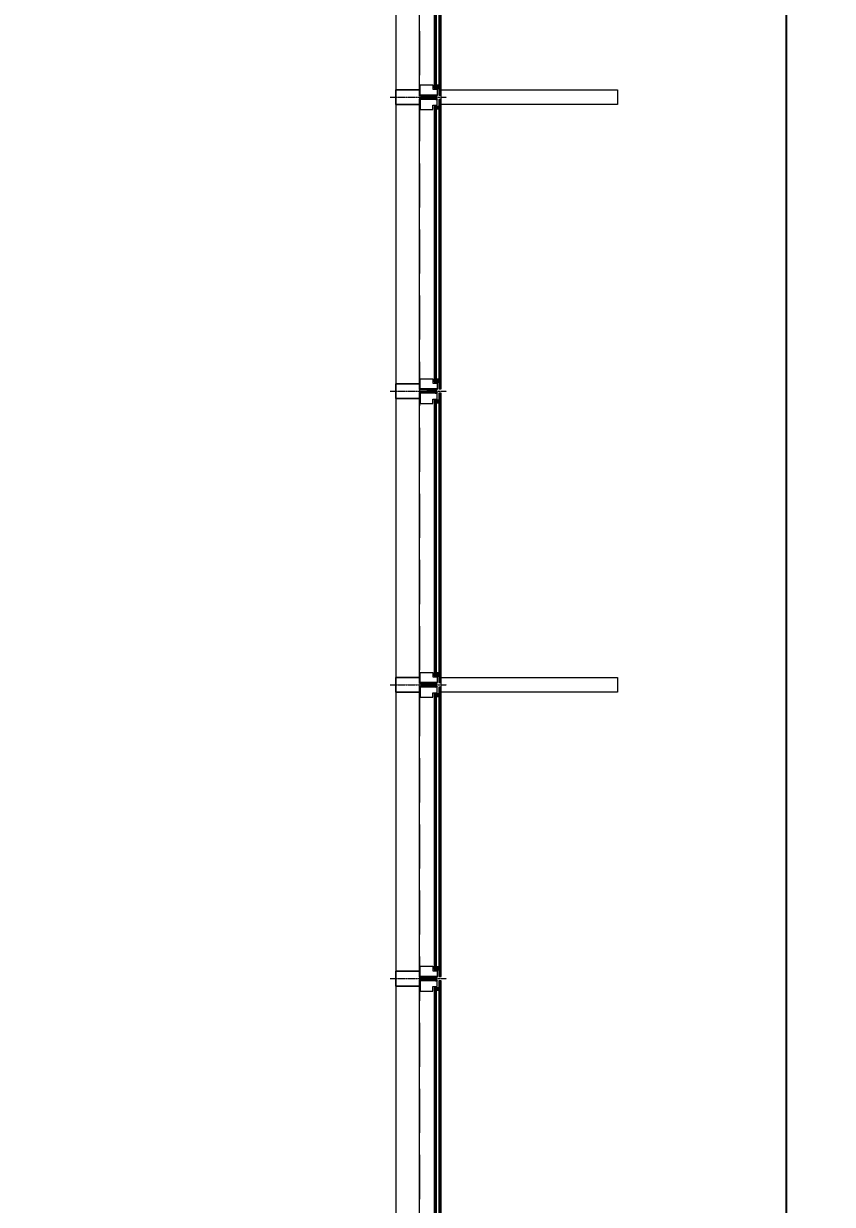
# Model space of a CAD drawing. Header units: millimetres. Extents: x 33350 to 35310, y -217097 to -211540.
# Drawn here: x 34760.3 to 35035.4, y -214520.9 to -214119 of the extents above; entities that cross this region are included whole.
import ezdxf

# ---------------------------------------------------------------- set-up
doc = ezdxf.new("R2010")
doc.units = ezdxf.units.MM
doc.header["$LTSCALE"] = 60
doc.header["$MEASUREMENT"] = 0
doc.header["$PDMODE"] = 3
doc.linetypes.add('CENTER', pattern=[2, 1.25, -0.25, 0.25, -0.25])
doc.linetypes.add('HIDDEN', pattern=[0.375, 0.25, -0.125])
for name, color, linetype, lineweight in [('M-CA-01', 131, 'Continuous', 5), ('M-DIM-02', 3, 'Continuous', 20), ('M-DO-PEN-01', 150, 'Continuous', 15), ('M-GO-04', 8, 'Continuous', 9), ('M-GO-05', 245, 'Continuous', 5), ('M-HTC-TOP-01', 8, 'Continuous', 9), ('M-SB-AKS-01', 252, 'CENTER', 18)]:
    doc.layers.add(name, color=color, linetype=linetype, lineweight=lineweight)
doc.styles.add('ROMANS', font='ROMANSTW.SHX', dxfattribs={"width": 0.8})
doc.dimstyles.new('1-100d', dxfattribs={"dimtxt": 24, "dimasz": 13, "dimexe": 12, "dimexo": 20, "dimgap": 8, "dimtad": 1, "dimdec": 0, "dimzin": 0, "dimdsep": 46, "dimtxsty": 'ROMANS', "dimblk": 'ARCHTICK', "dimcen": 0, "dimdle": 12, "dimclrd": 256, "dimclre": 256, "dimclrt": 256, "dimadec": 0, "dimazin": 0, "dimtfac": 0.064, "dimtdec": 0, "dimtix": 1, "dimtofl": 0, "dimtmove": 2, "dimatfit": 3, "dimldrblk": 'olcu tick', "dimfxl": 80, "dimfxlon": 1, "dimtolj": 1, "dimtzin": 0, "dimarcsym": 0})

# ---------------------------------------------------------------- blocks, each defined once
blk = doc.blocks.new('_ArchTick')
at = {"color": 0, "linetype": 'ByBlock', "const_width": 0.15}
blk.add_lwpolyline([(-0.5, -0.5), (0.5, 0.5)], dxfattribs=at)
blk = doc.blocks.new('*D50')
at = {"layer": 'Defpoints', "color": 0, "transparency": 16777216}
for p in [(34705.86, -212064.09), (35129.8, -212064.09), (34800.87, -216624.09)]:
    blk.add_point(p, dxfattribs=at)
at = {"layer": 'M-DIM-02', "lineweight": -2, "transparency": 16777216}
for p, q in [((35129.8, -216636.09), (35129.8, -212052.09)), ((35049.8, -212064.09), (35141.8, -212064.09)), ((35049.8, -216624.09), (35141.8, -216624.09))]:
    blk.add_line(p, q, dxfattribs=at)
at = {"layer": 'M-DIM-02', "lineweight": -2, "transparency": 16777216, "xscale": 13, "yscale": 13, "zscale": 13}
for p, rotation in [((35129.8, -212064.09), 90), ((35129.8, -216624.09), 270)]:
    blk.add_blockref('_ArchTick', p, dxfattribs=dict(at, rotation=rotation))
at = {"layer": 'M-DIM-02', "transparency": 16777216, "insert": (35109.8, -214344.09), "char_height": 24, "attachment_point": 5, "rotation": 90, "style": 'ROMANS'}
blk.add_mtext('\\A1;4560', dxfattribs=at)
blk = doc.blocks.new('olcu tick')
for p, q in [((0, 20), (0, -20)), ((-10, -10), (10, 10)), ((-20, 0), (20, 0))]:
    blk.add_line(p, q)
blk = doc.blocks.new('*D64')
at = {"layer": 'Defpoints', "color": 0, "transparency": 16777216}
for p in [(34780.87, -212964.09), (35019.8, -212964.09), (34764.96, -216624.09)]:
    blk.add_point(p, dxfattribs=at)
at = {"layer": 'M-DIM-02', "lineweight": -2, "transparency": 16777216}
for p, q in [((35019.8, -216636.09), (35019.8, -212952.09)), ((34939.8, -212964.09), (35031.8, -212964.09)), ((34939.8, -216624.09), (35031.8, -216624.09))]:
    blk.add_line(p, q, dxfattribs=at)
at = {"layer": 'M-DIM-02', "lineweight": -2, "transparency": 16777216, "xscale": 13, "yscale": 13, "zscale": 13}
for p, rotation in [((35019.8, -212964.09), 90), ((35019.8, -216624.09), 270)]:
    blk.add_blockref('_ArchTick', p, dxfattribs=dict(at, rotation=rotation))
at = {"layer": 'M-DIM-02', "transparency": 16777216, "insert": (34999.8, -214794.09), "char_height": 24, "attachment_point": 5, "rotation": 90, "style": 'ROMANS'}
blk.add_mtext('\\A1;3660', dxfattribs=at)
blk = doc.blocks.new('A$C1ACC724F')
at = {"layer": 'M-HTC-TOP-01'}
h = blk.add_hatch(dxfattribs=at)
h.set_pattern_fill('ANSI31', color=8, scale=0.1, style=0)
h.set_pattern_definition([(45, (-8651474.36346, 4614010.09782), (-0.224506403027, 0.224506403027), [])])
h.paths.add_polyline_path([(140.1, 7.5), (109.5, 7.5), (109.5, -7.5), (140.1, -7.5, -0.4)])
at = {"color": 8}
blk.add_lwpolyline([(109.5, -7.5), (109.5, 7.5)], dxfattribs=at)
at = {"layer": 'M-DO-PEN-01', "color": 8}
for points in [[(125.5, 42.1), (125.5, 27.1), (140.1, 27.1), (140.1, 7.5), (83, 7.5), (83, 42.1)], [(107, 5), (107, -5), (80, -5), (80, -25), (0, -25), (0, 25), (80, 25), (80, 5)], [(125.5, -42.1), (125.5, -27.1), (140.1, -27.1), (140.1, -7.5), (83, -7.5), (83, -42.1)]]:
    blk.add_lwpolyline(points, close=True, dxfattribs=at)
blk.add_lwpolyline([(140.1, 7.5, 0.4), (140.1, -7.5, 2.5)], format="xyb", dxfattribs=at)
at = {"layer": 'M-SB-AKS-01', "color": 8, "ltscale": 0.0001}
blk.add_line((-20, 0), (172.5, 0), dxfattribs=at)
blk = doc.blocks.new('A$C215579DE')
at = {"layer": 'M-HTC-TOP-01'}
h = blk.add_hatch(dxfattribs=at)
h.set_pattern_fill('ANSI31', color=256, scale=0.1, angle=-90, style=0)
h.set_pattern_definition([(315, (8959691.16052, 17368482.36858), (0.2245064030267, 0.2245064030267), [])])
h.paths.add_polyline_path([(13.75, -3.11), (14.61, -3.11), (14.61, -3.97), (13.75, -3.97)])
h = blk.add_hatch(dxfattribs=at)
h.set_pattern_fill('ANSI31', color=256, scale=0.1, angle=-90, style=0)
h.set_pattern_definition([(315, (8959691.16064, 17368481.94856), (0.2245064030267, 0.2245064030267), [])])
h.paths.add_polyline_path([(13.75, -96.89), (14.61, -96.89), (14.61, -96.03), (13.75, -96.03)])
for points in [[(13.75, -3.11), (14.61, -3.11), (14.61, -3.97), (13.75, -3.97)], [(13.75, -96.89), (14.61, -96.89), (14.61, -96.03), (13.75, -96.03)]]:
    blk.add_lwpolyline(points, close=True)
at = {"layer": 'M-CA-01'}
for points in [[(12.95, -96.89), (13.75, -96.89), (13.75, -3.11), (12.95, -3.11)], [(14.61, -99.25), (15.41, -99.25), (15.41, -0.75), (14.61, -0.75)]]:
    blk.add_lwpolyline(points, close=True, dxfattribs=at)
at = {"layer": 'M-GO-04'}
for points in [[(0, -2.5), (0, -97.5)], [(8, -97.5), (8, -2.5)]]:
    blk.add_lwpolyline(points, dxfattribs=at)
at = {"layer": 'M-GO-05'}
for points in [[(13.35, -96.89), (13.35, -3.11)], [(15.01, -99.25), (15.01, -0.75)]]:
    blk.add_lwpolyline(points, dxfattribs=at)
at = {"extrusion": (0, 0, -1), "xscale": 0.1, "yscale": 0.1, "zscale": -0.1, "rotation": 180.0000704741028}
blk.add_blockref('A$C1ACC724F', (0, 0), dxfattribs=at)
at = {"xscale": 0.1, "yscale": 0.1, "zscale": 0.1, "rotation": 359.9999295258971}
blk.add_blockref('A$C1ACC724F', (0, -100), dxfattribs=at)

msp = doc.modelspace()

# ---------------------------------------------------------------- linework, layer by layer
at = {"layer": 'M-DO-PEN-01'}
for points in [[(34902.37, -214146.59), (34902.37, -214141.59), (34962.37, -214141.59), (34962.37, -214146.59)], [(34902.37, -214346.59), (34902.37, -214341.59), (34962.37, -214341.59), (34962.37, -214346.59)]]:
    msp.add_lwpolyline(points, close=True, dxfattribs=at)
at = {"layer": 'M-GO-04', "linetype": 'HIDDEN'}
msp.add_line((34894.96, -212884.09), (34894.96, -216704.09), dxfattribs=at)

# ---------------------------------------------------------------- block references
for p in [(34886.96, -214044.09), (34886.96, -214144.09), (34886.96, -214244.09), (34886.96, -214344.09), (34886.96, -214444.09)]:
    msp.add_blockref('A$C215579DE', p)

# ---------------------------------------------------------------- dimensions: what is measured, and where the dimension line sits
at = {"layer": 'M-DIM-02'}
for base, p1, p2, picture, middle in [((35129.8, -212064.09), (34800.87, -216624.09), (34705.86, -212064.09), '*D50', (35109.8, -214344.09)), ((35019.8, -212964.09), (34764.96, -216624.09), (34780.87, -212964.09), '*D64', (34999.8, -214794.09))]:
    dim = msp.add_linear_dim(base=base, p1=p1, p2=p2, angle=90, dimstyle='1-100d', dxfattribs=at)
    dim.commit()
    dim.dimension.update_dxf_attribs({"geometry": picture, "text_midpoint": middle})

doc.saveas('drawing.dxf')
